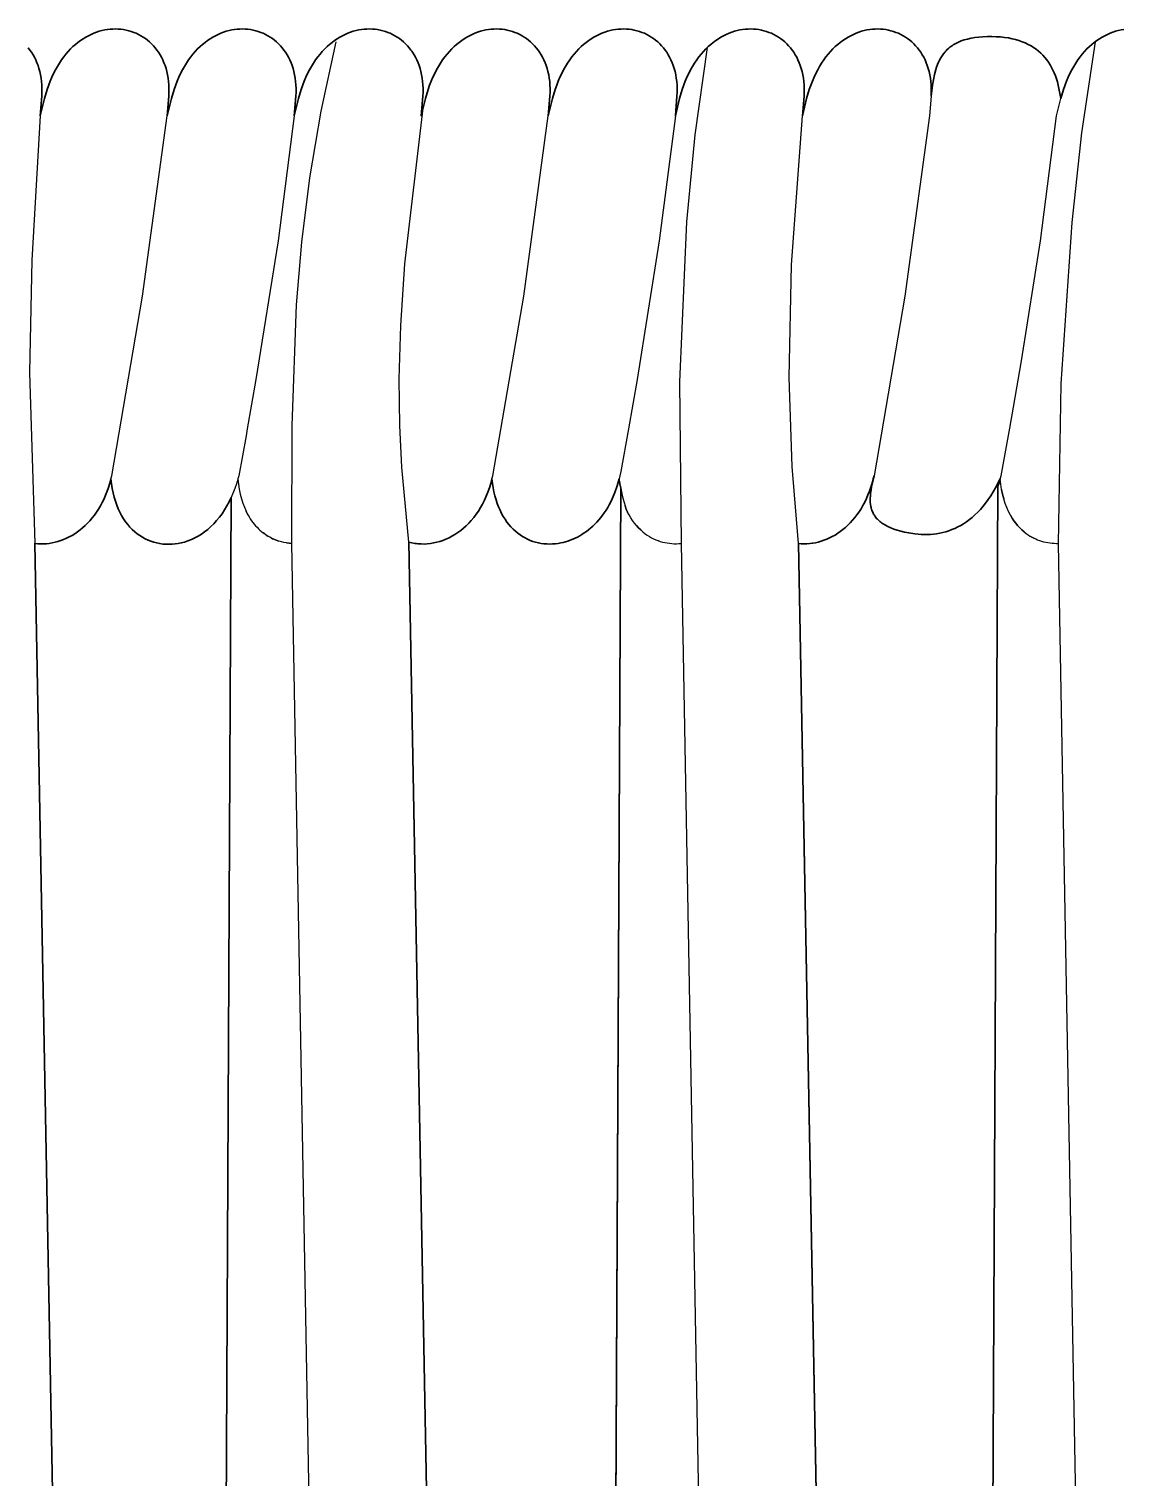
# Model space of a CAD drawing. Header units: millimetres. Extents: x 0 to 1881, y -1115 to 723.
# Drawn here: x 320.3 to 373.9, y 622.5 to 693.5 of the extents above; entities that cross this region are included whole.
import ezdxf

# ---------------------------------------------------------------- set-up
doc = ezdxf.new("R2010")
doc.units = ezdxf.units.MM
doc.layers.add('Blocks', color=7, linetype='Continuous')
doc.layers.add('Blocks$Inner', color=7, linetype='Continuous', lineweight=25, true_color=0x007f00)
doc.layers.add('Blocks$Outline', color=7, linetype='Continuous', lineweight=35, true_color=0xff3f3f)

# ---------------------------------------------------------------- blocks, each defined once
blk = doc.blocks.new('PK4 Lounge Chair Front')
at = {"layer": 'Blocks$Inner'}
blk.add_line((349.287, 671.006), (347.854, 377.862), dxfattribs=at)
for points in [[(320.809, 689.268), (320.888, 690.244), (320.896, 690.43), (320.897, 690.611), (320.89, 690.787), (320.876, 690.958), (320.855, 691.124), (320.826, 691.285), (320.792, 691.441), (320.751, 691.592), (320.704, 691.738), (320.651, 691.879), (320.592, 692.014), (320.528, 692.144), (320.459, 692.268), (320.384, 692.387), (320.305, 692.5), (320.221, 692.608)], [(320.548, 668.295), (320.688, 668.281), (320.829, 668.274), (320.971, 668.275), (321.113, 668.283), (321.255, 668.299), (321.398, 668.322), (321.54, 668.352), (321.682, 668.39), (321.823, 668.435), (321.962, 668.488), (322.101, 668.548), (322.238, 668.615), (322.373, 668.69), (322.507, 668.771), (322.637, 668.86), (322.766, 668.957), (322.892, 669.06), (323.014, 669.171), (323.134, 669.288), (323.249, 669.413), (323.362, 669.545), (323.47, 669.684), (323.574, 669.83), (323.673, 669.983), (323.768, 670.143), (323.858, 670.31), (323.942, 670.484), (324.021, 670.665), (324.094, 670.853), (324.162, 671.048), (324.223, 671.249), (324.277, 671.458), (324.322, 671.61), (325.836, 680.433), (327.041, 689.268), (327.12, 690.244), (327.128, 690.43), (327.129, 690.611), (327.122, 690.787), (327.107, 690.958), (327.086, 691.124), (327.058, 691.285), (327.024, 691.441), (326.983, 691.592), (326.936, 691.738), (326.883, 691.879), (326.824, 692.014), (326.76, 692.144), (326.691, 692.268), (326.616, 692.387), (326.536, 692.5), (326.452, 692.608), (326.364, 692.71), (326.271, 692.807), (326.174, 692.898), (326.073, 692.982), (325.969, 693.061), (325.861, 693.135), (325.75, 693.202), (325.636, 693.263), (325.519, 693.318), (325.399, 693.367), (325.278, 693.41), (325.154, 693.446), (325.028, 693.476), (324.9, 693.5), (324.771, 693.517), (324.64, 693.528), (324.508, 693.532), (324.376, 693.53), (324.243, 693.521), (324.109, 693.506), (323.975, 693.483), (323.841, 693.454), (323.707, 693.418), (323.573, 693.375), (323.44, 693.325), (323.308, 693.268), (323.176, 693.203), (323.046, 693.132), (322.917, 693.053), (322.79, 692.968), (322.665, 692.875), (322.542, 692.774), (322.42, 692.666), (322.302, 692.551), (322.186, 692.427), (322.073, 692.297), (321.963, 692.158), (321.856, 692.012), (321.753, 691.859), (321.653, 691.697), (321.558, 691.527), (321.466, 691.35), (321.379, 691.164), (321.297, 690.971), (321.146, 690.56), (321.016, 690.115), (320.809, 689.268), (320.406, 682.194), (320.293, 676.689), (320.548, 668.295), (325.964, 377.969)], [(333.273, 689.268), (333.352, 690.244), (333.36, 690.43), (333.361, 690.611), (333.354, 690.787), (333.339, 690.958), (333.318, 691.124), (333.29, 691.285), (333.256, 691.441), (333.215, 691.592), (333.168, 691.738), (333.115, 691.879), (333.056, 692.014), (332.992, 692.144), (332.923, 692.268), (332.848, 692.387), (332.769, 692.5), (332.684, 692.608), (332.596, 692.71), (332.503, 692.807), (332.406, 692.898), (332.305, 692.982), (332.201, 693.061), (332.093, 693.135), (331.982, 693.202), (331.868, 693.263), (331.751, 693.318), (331.631, 693.367), (331.509, 693.41), (331.385, 693.446), (331.26, 693.476), (331.132, 693.5), (331.003, 693.517), (330.872, 693.528), (330.74, 693.532), (330.608, 693.53), (330.474, 693.521), (330.341, 693.506), (330.207, 693.483), (330.073, 693.454), (329.939, 693.418), (329.805, 693.375), (329.672, 693.325), (329.539, 693.268), (329.408, 693.203), (329.278, 693.132), (329.149, 693.053), (329.022, 692.968), (328.897, 692.875), (328.774, 692.774), (328.652, 692.666), (328.534, 692.551), (328.418, 692.427), (328.305, 692.297), (328.195, 692.158), (328.088, 692.012), (327.985, 691.859), (327.885, 691.697), (327.79, 691.527), (327.698, 691.35), (327.611, 691.164), (327.528, 690.971), (327.378, 690.56), (327.248, 690.115), (327.041, 689.268)], [(343.018, 671.61), (344.531, 680.433), (345.737, 689.268), (345.816, 690.244), (345.824, 690.43), (345.825, 690.611), (345.817, 690.787), (345.803, 690.958), (345.782, 691.124), (345.754, 691.285), (345.72, 691.441), (345.679, 691.592), (345.632, 691.738), (345.579, 691.879), (345.52, 692.014), (345.456, 692.144), (345.386, 692.268), (345.312, 692.387), (345.232, 692.5), (345.148, 692.608), (345.06, 692.71), (344.967, 692.807), (344.87, 692.898), (344.769, 692.982), (344.664, 693.061), (344.557, 693.135), (344.446, 693.202), (344.332, 693.263), (344.215, 693.318), (344.095, 693.367), (343.973, 693.41), (343.849, 693.446), (343.723, 693.476), (343.596, 693.5), (343.466, 693.517), (343.336, 693.528), (343.204, 693.532), (343.072, 693.53), (342.938, 693.521), (342.805, 693.506), (342.67, 693.483), (342.536, 693.454), (342.403, 693.418), (342.269, 693.375), (342.136, 693.325), (342.003, 693.268), (341.872, 693.203), (341.742, 693.132), (341.613, 693.053), (341.486, 692.968), (341.361, 692.875), (341.237, 692.774), (341.116, 692.666), (340.998, 692.551), (340.882, 692.427), (340.769, 692.297), (340.659, 692.158), (340.552, 692.012), (340.449, 691.859), (340.349, 691.697), (340.254, 691.527), (340.162, 691.35), (340.075, 691.164), (339.992, 690.971), (339.914, 690.769), (339.841, 690.56), (339.711, 690.115), (339.505, 689.268), (339.584, 690.244), (339.592, 690.43), (339.593, 690.611), (339.586, 690.787), (339.572, 690.958), (339.55, 691.124), (339.522, 691.285), (339.488, 691.441), (339.447, 691.592), (339.4, 691.738), (339.347, 691.879), (339.288, 692.014), (339.224, 692.144), (339.155, 692.268), (339.08, 692.387), (339.041, 692.444), (339, 692.5), (338.916, 692.608), (338.828, 692.71), (338.735, 692.807), (338.638, 692.898), (338.537, 692.982), (338.433, 693.061), (338.325, 693.135), (338.214, 693.202), (338.1, 693.263), (337.983, 693.318), (337.863, 693.367), (337.742, 693.41), (337.618, 693.446), (337.492, 693.476), (337.364, 693.5), (337.235, 693.517), (337.104, 693.528), (336.972, 693.532), (336.84, 693.53), (336.706, 693.521), (336.573, 693.506), (336.439, 693.483), (336.304, 693.454), (336.17, 693.418), (336.037, 693.375), (335.904, 693.325), (335.772, 693.268), (335.64, 693.203), (335.51, 693.132), (335.381, 693.053), (335.254, 692.968), (335.129, 692.875), (335.006, 692.774), (334.885, 692.666), (334.766, 692.551), (334.65, 692.427), (334.537, 692.297), (334.427, 692.158), (334.32, 692.012), (334.217, 691.859), (334.117, 691.697), (334.022, 691.527), (333.93, 691.35), (333.843, 691.164), (333.76, 690.971), (333.61, 690.56), (333.479, 690.115), (333.273, 689.268), (332.483, 683.132), (331.392, 676.335), (330.972, 673.921), (330.91, 673.569), (330.554, 671.61), (330.509, 671.458), (330.539, 671.2), (330.579, 670.953), (330.627, 670.716), (330.685, 670.489), (330.751, 670.274), (330.826, 670.07), (330.91, 669.877), (330.955, 669.786), (331.002, 669.697), (330.91, 669.877)], [(351.969, 689.268), (351.179, 683.134), (350.088, 676.335), (349.668, 673.922), (349.668, 673.921), (349.291, 671.833), (349.25, 671.61), (349.205, 671.458), (349.111, 671.114), (348.998, 670.789), (348.87, 670.483), (348.8, 670.338), (348.726, 670.197), (348.649, 670.061), (348.568, 669.93), (348.484, 669.803), (348.397, 669.682), (348.307, 669.565), (348.214, 669.454), (348.119, 669.347), (348.021, 669.245), (347.921, 669.148), (347.818, 669.056), (347.713, 668.969), (347.607, 668.888), (347.498, 668.811), (347.388, 668.739), (347.276, 668.672), (347.163, 668.61), (347.048, 668.553), (346.933, 668.501), (346.816, 668.455), (346.699, 668.413), (346.581, 668.377), (346.462, 668.345), (346.343, 668.319), (346.224, 668.298), (346.083, 668.28), (345.942, 668.269), (345.801, 668.265), (345.661, 668.269), (345.522, 668.28), (345.384, 668.298), (345.248, 668.324), (345.113, 668.357), (344.98, 668.398), (344.849, 668.446), (344.72, 668.502), (344.594, 668.565), (344.471, 668.636), (344.351, 668.715), (344.234, 668.801), (344.12, 668.895), (344.011, 668.996), (343.905, 669.105), (343.804, 669.222), (343.706, 669.347), (343.614, 669.479), (343.527, 669.62), (343.444, 669.768), (343.367, 669.924), (343.296, 670.088), (343.23, 670.259), (343.171, 670.439), (343.118, 670.627), (343.071, 670.823), (343.031, 671.026), (342.999, 671.238), (342.973, 671.458), (343.018, 671.61), (344.531, 680.433), (345.737, 689.268), (345.943, 690.115), (346.073, 690.56), (346.146, 690.769), (346.224, 690.971), (346.307, 691.164), (346.394, 691.35), (346.486, 691.527), (346.581, 691.697), (346.681, 691.859), (346.784, 692.012), (346.891, 692.158), (347.001, 692.297), (347.114, 692.427), (347.23, 692.551), (347.348, 692.666), (347.469, 692.774), (347.593, 692.875), (347.718, 692.968), (347.845, 693.053), (347.974, 693.132), (348.104, 693.203), (348.235, 693.268), (348.368, 693.325), (348.501, 693.375), (348.634, 693.418), (348.768, 693.454), (348.903, 693.483), (349.036, 693.506), (349.17, 693.521), (349.304, 693.53), (349.436, 693.532), (349.568, 693.528), (349.699, 693.517), (349.828, 693.5), (349.955, 693.476), (350.081, 693.446), (350.205, 693.41), (350.327, 693.367), (350.447, 693.318), (350.564, 693.263), (350.678, 693.202), (350.789, 693.135), (350.897, 693.061), (351.001, 692.982), (351.102, 692.898), (351.199, 692.807), (351.291, 692.71), (351.38, 692.608), (351.464, 692.5), (351.544, 692.387), (351.618, 692.268), (351.688, 692.144), (351.752, 692.014), (351.811, 691.879), (351.864, 691.738), (351.911, 691.592), (351.952, 691.441), (351.986, 691.285), (352.014, 691.124), (352.035, 690.958), (352.049, 690.787), (352.056, 690.611), (352.056, 690.43), (352.048, 690.244), (351.969, 689.268), (352.175, 690.115), (352.305, 690.56), (352.456, 690.971), (352.539, 691.164), (352.626, 691.35), (352.717, 691.527), (352.813, 691.697), (352.913, 691.859), (353.016, 692.012), (353.123, 692.158), (353.233, 692.297), (353.346, 692.427), (353.462, 692.551), (353.58, 692.666), (353.701, 692.774), (353.825, 692.875), (353.95, 692.968), (354.077, 693.053), (354.206, 693.132), (354.336, 693.203), (354.467, 693.268), (354.6, 693.325), (354.733, 693.375), (354.866, 693.418), (355, 693.454), (355.134, 693.483), (355.268, 693.506), (355.402, 693.521), (355.536, 693.53), (355.668, 693.532), (355.8, 693.528), (355.93, 693.517), (356.06, 693.5), (356.187, 693.476), (356.313, 693.446), (356.437, 693.41), (356.559, 693.367), (356.679, 693.318), (356.795, 693.263), (356.909, 693.202), (357.02, 693.135), (357.128, 693.061), (357.233, 692.982), (357.334, 692.898), (357.431, 692.807), (357.523, 692.71), (357.612, 692.608), (357.696, 692.5), (357.776, 692.387), (357.85, 692.268), (357.92, 692.144), (357.984, 692.014), (358.043, 691.879), (358.096, 691.738), (358.143, 691.592), (358.184, 691.441), (358.218, 691.285), (358.246, 691.124), (358.267, 690.958), (358.281, 690.787), (358.288, 690.611), (358.288, 690.43), (358.28, 690.244), (358.201, 689.268)], [(363.418, 377.862), (358.002, 668.285), (357.706, 672.065), (357.549, 676.431), (357.667, 681.97), (358.201, 689.268), (358.407, 690.115), (358.537, 690.56), (358.688, 690.971), (358.771, 691.165), (358.858, 691.35), (358.949, 691.527), (359.045, 691.697), (359.145, 691.859), (359.248, 692.012), (359.354, 692.159), (359.465, 692.297), (359.578, 692.427), (359.694, 692.551), (359.812, 692.666), (359.933, 692.774), (360.056, 692.875), (360.182, 692.968), (360.309, 693.053), (360.438, 693.132), (360.568, 693.203), (360.699, 693.267), (360.831, 693.325), (360.965, 693.375), (361.098, 693.418), (361.232, 693.454), (361.366, 693.483), (361.5, 693.505), (361.634, 693.521), (361.768, 693.53), (361.9, 693.532), (362.032, 693.528), (362.162, 693.517), (362.292, 693.5), (362.419, 693.476), (362.545, 693.446), (362.669, 693.41), (362.791, 693.367), (362.91, 693.318), (363.027, 693.263), (363.141, 693.202), (363.252, 693.135), (363.36, 693.062), (363.465, 692.983), (363.566, 692.898), (363.662, 692.807), (363.755, 692.71), (363.844, 692.608), (363.928, 692.5), (364.008, 692.387), (364.082, 692.268), (364.152, 692.144), (364.216, 692.014), (364.275, 691.878), (364.328, 691.738), (364.375, 691.592), (364.416, 691.441), (364.45, 691.285), (364.478, 691.124), (364.499, 690.958), (364.513, 690.787), (364.52, 690.611), (364.52, 690.43), (364.512, 690.244), (364.581, 690.779), (364.624, 691.041), (364.677, 691.297), (364.743, 691.545), (364.783, 691.665), (364.826, 691.783), (364.874, 691.897), (364.928, 692.009), (364.988, 692.116), (365.053, 692.22), (365.125, 692.32), (365.205, 692.416), (365.247, 692.462), (365.291, 692.507), (365.386, 692.593), (365.436, 692.634), (365.488, 692.674), (365.543, 692.712), (365.599, 692.75), (365.658, 692.785), (365.72, 692.82), (365.849, 692.884), (365.989, 692.943), (366.139, 692.994), (366.299, 693.04), (366.471, 693.079), (366.654, 693.11), (366.848, 693.134), (367.056, 693.151), (367.276, 693.16), (367.498, 693.16), (367.712, 693.154), (367.917, 693.14), (368.114, 693.118), (368.304, 693.09), (368.485, 693.055), (368.658, 693.012), (368.824, 692.963), (368.983, 692.908), (369.134, 692.846), (369.278, 692.777), (369.414, 692.703), (369.544, 692.622), (369.667, 692.536), (369.783, 692.443), (369.893, 692.345), (369.996, 692.242), (370.093, 692.133), (370.185, 692.018), (370.269, 691.899), (370.349, 691.775), (370.422, 691.645), (370.49, 691.511), (370.552, 691.373), (370.609, 691.23), (370.661, 691.082), (370.708, 690.931), (370.75, 690.775), (370.819, 690.453), (370.871, 690.115), (371.001, 690.56), (371.152, 690.971), (371.235, 691.164), (371.322, 691.35), (371.413, 691.527), (371.509, 691.697), (371.608, 691.859), (371.712, 692.012), (371.818, 692.158), (371.928, 692.297), (372.041, 692.427), (372.157, 692.551), (372.276, 692.666), (372.397, 692.774), (372.52, 692.875), (372.646, 692.968), (372.773, 693.053), (372.902, 693.132), (373.032, 693.203), (373.163, 693.268), (373.295, 693.325), (373.429, 693.375), (373.562, 693.418), (373.696, 693.454), (373.83, 693.483), (373.964, 693.506)], [(332.898, 668.322), (333.027, 668.306), (333.157, 668.294), (333.166, 674.077), (333.388, 680.008), (333.647, 683.075), (334.04, 686.235), (334.593, 689.507), (335.334, 692.908)], [(353.591, 377.389), (354.44, 548.194), (352.264, 668.293), (352.183, 676.229), (352.534, 684.064), (352.939, 688.341), (353.547, 692.625)], [(370.766, 668.283), (370.899, 676.132), (371.426, 684.039), (371.91, 688.433), (372.581, 692.908)], [(364.512, 690.244), (364.432, 689.268), (363.227, 680.433), (361.714, 671.61), (361.613, 671.166), (361.572, 670.946), (361.542, 670.73), (361.533, 670.624), (361.527, 670.519), (361.527, 670.415), (361.531, 670.313), (361.541, 670.212), (361.557, 670.114), (361.568, 670.065), (361.574, 670.041), (361.574, 670.039), (361.575, 670.038), (361.575, 670.037), (361.575, 670.035), (361.576, 670.033), (361.576, 670.032), (361.577, 670.03), (361.577, 670.027), (361.578, 670.024), (361.579, 670.022)], [(368.401, 669.681), (368.483, 669.543), (368.57, 669.412), (368.662, 669.289), (368.759, 669.173), (368.662, 669.289), (368.57, 669.412), (368.483, 669.543), (368.401, 669.681), (368.307, 669.863), (368.222, 670.057), (368.146, 670.263), (368.078, 670.48), (368.02, 670.708), (367.971, 670.948), (367.931, 671.198), (367.901, 671.458), (367.946, 671.61), (368.37, 673.956), (368.552, 674.988), (368.94, 677.255), (369.874, 683.133), (370.664, 689.268), (370.871, 690.115)], [(344.312, 378.152), (338.894, 668.359), (338.557, 672.034), (338.452, 674.077), (338.424, 676.367), (338.499, 678.986), (338.701, 682.016), (339.593, 689.64)], [(350.088, 676.335), (349.669, 673.923), (349.668, 673.921), (349.668, 673.922), (349.668, 673.922), (349.668, 673.922), (349.668, 673.922), (349.668, 673.922), (349.668, 673.921), (349.668, 673.922), (349.668, 673.922), (349.668, 673.921), (349.668, 673.921), (349.668, 673.921), (349.668, 673.921), (349.668, 673.921), (349.668, 673.921), (349.668, 673.921), (349.668, 673.921), (349.668, 673.921), (349.668, 673.921), (349.668, 673.922), (349.668, 673.922), (349.669, 673.922), (349.669, 673.923), (349.669, 673.924), (349.669, 673.924), (349.669, 673.924), (349.669, 673.923), (349.669, 673.923), (349.668, 673.923), (349.668, 673.923), (349.668, 673.923), (349.668, 673.923), (349.668, 673.923), (349.668, 673.923), (349.668, 673.923), (349.668, 673.923)], [(324.277, 671.458), (324.305, 671.221), (324.341, 670.993), (324.386, 670.775), (324.438, 670.566), (324.498, 670.366), (324.565, 670.176), (324.639, 669.994), (324.72, 669.822), (324.807, 669.659), (324.9, 669.505), (324.999, 669.36), (325.103, 669.224), (325.213, 669.097), (325.327, 668.979), (325.447, 668.87), (325.57, 668.77), (325.697, 668.679), (325.828, 668.597), (325.963, 668.524), (326.1, 668.459), (326.241, 668.404), (326.384, 668.357), (326.529, 668.318), (326.676, 668.289), (326.824, 668.268), (326.974, 668.256), (327.125, 668.253), (327.277, 668.258), (327.429, 668.271), (327.581, 668.294), (327.733, 668.324), (327.885, 668.364), (328.057, 668.419), (328.227, 668.486), (328.395, 668.564), (328.559, 668.653), (328.721, 668.753), (328.879, 668.865), (329.033, 668.987), (329.183, 669.12), (329.327, 669.263), (329.467, 669.417), (329.602, 669.581), (329.73, 669.756), (329.853, 669.94), (329.968, 670.135), (330.077, 670.339), (330.179, 670.553)], [(330.509, 671.458), (330.477, 671.335), (330.441, 671.216), (330.361, 670.987), (330.179, 670.553), (328.748, 377.497)], [(338.894, 668.359), (339.042, 668.323), (339.191, 668.296), (339.266, 668.286), (339.342, 668.278), (339.494, 668.269), (339.647, 668.268), (339.8, 668.276), (339.954, 668.293), (340.108, 668.319), (340.261, 668.353), (340.414, 668.396), (340.565, 668.447), (340.716, 668.507), (340.865, 668.576), (341.011, 668.653), (341.156, 668.739), (341.298, 668.833), (341.438, 668.935), (341.574, 669.046), (341.706, 669.165), (341.835, 669.292), (341.96, 669.428), (342.08, 669.572), (342.196, 669.724), (342.307, 669.884), (342.412, 670.053), (342.511, 670.229), (342.605, 670.414), (342.693, 670.607), (342.773, 670.808), (342.847, 671.016), (342.914, 671.233), (342.973, 671.458)], [(349.205, 671.458), (349.212, 671.398), (349.221, 671.34), (349.242, 671.228), (349.287, 671.006), (349.36, 670.642), (349.403, 670.467), (349.451, 670.299), (349.504, 670.137), (349.563, 669.982), (349.628, 669.835)], [(361.714, 671.61), (361.669, 671.458), (361.615, 671.252), (361.555, 671.053), (361.489, 670.861), (361.417, 670.675), (361.339, 670.497), (361.257, 670.324), (361.169, 670.159), (361.076, 670), (360.978, 669.849), (360.876, 669.704), (360.77, 669.565), (360.66, 669.434), (360.547, 669.31), (360.429, 669.192), (360.309, 669.082), (360.186, 668.978), (360.06, 668.882), (359.931, 668.792), (359.8, 668.709), (359.668, 668.634), (359.533, 668.565), (359.397, 668.504), (359.259, 668.45), (359.121, 668.403), (358.981, 668.363), (358.841, 668.33), (358.701, 668.305), (358.56, 668.286), (358.42, 668.275), (358.28, 668.271), (358.14, 668.275), (358.002, 668.285)], [(361.576, 670.031), (361.577, 670.028), (361.578, 670.025), (361.579, 670.022), (361.579, 670.02), (361.58, 670.018), (361.587, 669.993), (361.594, 669.969), (361.602, 669.946), (361.61, 669.922), (361.627, 669.876), (361.647, 669.83), (361.668, 669.785), (361.692, 669.74), (361.717, 669.696), (361.745, 669.653), (361.775, 669.61), (361.808, 669.568), (361.842, 669.527), (361.879, 669.486), (361.919, 669.446), (361.961, 669.407), (362.005, 669.369), (362.053, 669.332), (362.103, 669.295), (362.155, 669.259), (362.269, 669.19), (362.394, 669.124), (362.532, 669.062), (362.682, 669.004), (362.845, 668.95), (363.022, 668.9), (363.213, 668.854), (363.418, 668.812), (363.721, 668.766), (363.873, 668.75), (364.025, 668.74), (364.177, 668.734), (364.329, 668.735), (364.481, 668.742), (364.632, 668.755), (364.783, 668.774), (364.934, 668.799), (365.084, 668.832), (365.233, 668.871), (365.382, 668.918), (365.529, 668.972), (365.676, 669.033), (365.821, 669.103), (365.966, 669.18), (366.108, 669.266), (366.249, 669.361), (366.389, 669.464), (366.527, 669.576), (366.663, 669.697), (366.798, 669.827), (366.93, 669.967), (367.06, 670.117), (367.187, 670.277), (367.313, 670.447), (367.436, 670.627), (367.674, 671.02), (367.901, 671.458), (367.876, 671.365), (367.848, 671.275), (367.79, 671.098), (366.356, 377.755)], [(367.971, 670.948), (368.02, 670.708), (368.078, 670.48)], [(350.062, 669.175), (349.964, 669.294), (349.871, 669.42), (349.782, 669.554), (349.698, 669.697), (349.628, 669.835), (349.563, 669.982), (349.504, 670.137)], [(331.002, 669.697), (331.059, 669.598), (331.118, 669.504), (331.18, 669.413), (331.243, 669.326), (331.309, 669.243), (331.377, 669.164), (331.447, 669.088), (331.519, 669.015), (331.592, 668.946), (331.668, 668.881), (331.745, 668.819), (331.823, 668.76), (331.904, 668.705), (331.985, 668.652), (331.904, 668.704), (331.824, 668.76), (331.745, 668.819)], [(331.18, 669.413), (331.243, 669.326), (331.309, 669.243), (331.377, 669.164), (331.447, 669.088)], [(350.38, 668.863), (350.27, 668.96), (350.164, 669.064), (350.062, 669.175), (350.164, 669.064), (350.27, 668.96), (350.38, 668.863), (350.493, 668.773), (350.592, 668.702), (350.693, 668.637), (350.796, 668.578), (350.901, 668.525), (351.008, 668.477), (351.116, 668.434), (351.227, 668.397), (351.338, 668.366), (351.451, 668.339), (351.565, 668.318)], [(368.759, 669.173), (368.859, 669.064), (368.963, 668.963), (369.071, 668.868), (368.963, 668.963), (368.859, 669.064)], [(332.152, 668.557), (332.211, 668.527), (332.271, 668.5), (332.393, 668.45), (332.516, 668.408), (332.393, 668.45), (332.271, 668.499), (332.152, 668.557), (332.068, 668.603), (331.985, 668.652)], [(334.485, 376.6), (335.334, 548.194), (333.157, 668.294), (333.027, 668.306), (332.898, 668.323), (332.769, 668.345), (332.642, 668.373), (332.516, 668.408)], [(350.901, 668.525), (351.008, 668.477), (351.117, 668.434), (351.227, 668.397), (351.338, 668.366), (351.451, 668.339), (351.565, 668.318), (351.68, 668.302), (351.795, 668.29), (351.912, 668.284), (352.029, 668.282), (352.146, 668.285), (352.264, 668.293)], [(369.071, 668.868), (369.182, 668.779), (369.27, 668.715), (369.361, 668.655), (369.454, 668.6), (369.548, 668.55), (369.454, 668.601), (369.361, 668.655)], [(372.093, 377.197), (372.943, 548.194), (370.766, 668.283), (370.66, 668.283), (370.555, 668.287), (370.451, 668.295), (370.347, 668.307), (370.243, 668.323), (370.141, 668.342), (370.039, 668.366), (369.938, 668.394), (369.839, 668.427), (369.74, 668.463), (369.643, 668.505), (369.548, 668.55)]]:
    blk.add_lwpolyline(points, dxfattribs=at)
at = {"layer": 'Blocks$Outline'}
for points in [[(320.809, 689.268), (320.888, 690.244), (320.896, 690.43), (320.897, 690.611), (320.89, 690.787), (320.876, 690.958), (320.855, 691.124), (320.826, 691.285), (320.792, 691.441), (320.751, 691.592), (320.704, 691.738), (320.651, 691.879), (320.592, 692.014), (320.528, 692.144), (320.459, 692.268), (320.384, 692.387), (320.305, 692.5), (320.221, 692.608)], [(327.041, 689.268), (327.12, 690.244), (327.128, 690.43), (327.129, 690.611), (327.122, 690.787), (327.107, 690.958), (327.086, 691.124), (327.058, 691.285), (327.024, 691.441), (326.983, 691.592), (326.936, 691.738), (326.883, 691.879), (326.824, 692.014), (326.76, 692.144), (326.691, 692.268), (326.616, 692.387), (326.536, 692.5), (326.452, 692.608), (326.364, 692.71), (326.271, 692.807), (326.174, 692.898), (326.073, 692.982), (325.969, 693.061), (325.861, 693.135), (325.75, 693.202), (325.636, 693.263), (325.519, 693.318), (325.399, 693.367), (325.278, 693.41), (325.154, 693.446), (325.028, 693.476), (324.9, 693.5), (324.771, 693.517), (324.64, 693.528), (324.508, 693.532), (324.376, 693.53), (324.243, 693.521), (324.109, 693.506), (323.975, 693.483), (323.841, 693.454), (323.707, 693.418), (323.573, 693.375), (323.44, 693.325), (323.308, 693.268), (323.176, 693.203), (323.046, 693.132), (322.917, 693.053), (322.79, 692.968), (322.665, 692.875), (322.542, 692.774), (322.42, 692.666), (322.302, 692.551), (322.186, 692.427), (322.073, 692.297), (321.963, 692.158), (321.856, 692.012), (321.753, 691.859), (321.653, 691.697), (321.558, 691.527), (321.466, 691.35), (321.379, 691.164), (321.297, 690.971), (321.146, 690.56), (321.016, 690.115), (320.809, 689.268)], [(333.273, 689.268), (333.352, 690.244), (333.36, 690.43), (333.361, 690.611), (333.354, 690.787), (333.339, 690.958), (333.318, 691.124), (333.29, 691.285), (333.256, 691.441), (333.215, 691.592), (333.168, 691.738), (333.115, 691.879), (333.056, 692.014), (332.992, 692.144), (332.923, 692.268), (332.848, 692.387), (332.769, 692.5), (332.684, 692.608), (332.596, 692.71), (332.503, 692.807), (332.406, 692.898), (332.305, 692.982), (332.201, 693.061), (332.093, 693.135), (331.982, 693.202), (331.868, 693.263), (331.751, 693.318), (331.631, 693.367), (331.509, 693.41), (331.385, 693.446), (331.26, 693.476), (331.132, 693.5), (331.003, 693.517), (330.872, 693.528), (330.74, 693.532), (330.608, 693.53), (330.474, 693.521), (330.341, 693.506), (330.207, 693.483), (330.073, 693.454), (329.939, 693.418), (329.805, 693.375), (329.672, 693.325), (329.539, 693.268), (329.408, 693.203), (329.278, 693.132), (329.149, 693.053), (329.022, 692.968), (328.897, 692.875), (328.774, 692.774), (328.652, 692.666), (328.534, 692.551), (328.418, 692.427), (328.305, 692.297), (328.195, 692.158), (328.088, 692.012), (327.985, 691.859), (327.885, 691.697), (327.79, 691.527), (327.698, 691.35), (327.611, 691.164), (327.528, 690.971), (327.378, 690.56), (327.248, 690.115), (327.041, 689.268)], [(345.737, 689.268), (345.816, 690.244), (345.824, 690.43), (345.825, 690.611), (345.817, 690.787), (345.803, 690.958), (345.782, 691.124), (345.754, 691.285), (345.72, 691.441), (345.679, 691.592), (345.632, 691.738), (345.579, 691.879), (345.52, 692.014), (345.456, 692.144), (345.386, 692.268), (345.312, 692.387), (345.232, 692.5), (345.148, 692.608), (345.06, 692.71), (344.967, 692.807), (344.87, 692.898), (344.769, 692.982), (344.664, 693.061), (344.557, 693.135), (344.446, 693.202), (344.332, 693.263), (344.215, 693.318), (344.095, 693.367), (343.973, 693.41), (343.849, 693.446), (343.723, 693.476), (343.596, 693.5), (343.466, 693.517), (343.336, 693.528), (343.204, 693.532), (343.072, 693.53), (342.938, 693.521), (342.805, 693.506), (342.67, 693.483), (342.536, 693.454), (342.403, 693.418), (342.269, 693.375), (342.136, 693.325), (342.003, 693.268), (341.872, 693.203), (341.742, 693.132), (341.613, 693.053), (341.486, 692.968), (341.361, 692.875), (341.237, 692.774), (341.116, 692.666), (340.998, 692.551), (340.882, 692.427), (340.769, 692.297), (340.659, 692.158), (340.552, 692.012), (340.449, 691.859), (340.349, 691.697), (340.254, 691.527), (340.162, 691.35), (340.075, 691.164), (339.992, 690.971), (339.914, 690.769), (339.841, 690.56), (339.711, 690.115), (339.505, 689.268), (339.584, 690.244), (339.592, 690.43), (339.593, 690.611), (339.586, 690.787), (339.572, 690.958), (339.55, 691.124), (339.522, 691.285), (339.488, 691.441), (339.447, 691.592), (339.4, 691.738), (339.347, 691.879), (339.288, 692.014), (339.224, 692.144), (339.155, 692.268), (339.08, 692.387), (339.041, 692.444), (339, 692.5), (338.916, 692.608), (338.828, 692.71), (338.735, 692.807), (338.638, 692.898), (338.537, 692.982), (338.433, 693.061), (338.325, 693.135), (338.214, 693.202), (338.1, 693.263), (337.983, 693.318), (337.863, 693.367), (337.742, 693.41), (337.618, 693.446), (337.492, 693.476), (337.364, 693.5), (337.235, 693.517), (337.104, 693.528), (336.972, 693.532), (336.84, 693.53), (336.706, 693.521), (336.573, 693.506), (336.439, 693.483), (336.304, 693.454), (336.17, 693.418), (336.037, 693.375), (335.904, 693.325), (335.772, 693.268), (335.64, 693.203), (335.51, 693.132), (335.381, 693.053), (335.254, 692.968), (335.129, 692.875), (335.006, 692.774), (334.885, 692.666), (334.766, 692.551), (334.65, 692.427), (334.537, 692.297), (334.427, 692.158), (334.32, 692.012), (334.217, 691.859), (334.117, 691.697), (334.022, 691.527), (333.93, 691.35), (333.843, 691.164), (333.76, 690.971), (333.61, 690.56), (333.479, 690.115), (333.273, 689.268)], [(358.201, 689.268), (358.28, 690.244), (358.288, 690.43), (358.288, 690.611), (358.281, 690.787), (358.267, 690.958), (358.246, 691.124), (358.218, 691.285), (358.184, 691.441), (358.143, 691.592), (358.096, 691.738), (358.043, 691.879), (357.984, 692.014), (357.92, 692.144), (357.85, 692.268), (357.776, 692.387), (357.696, 692.5), (357.612, 692.608), (357.523, 692.71), (357.431, 692.807), (357.334, 692.898), (357.233, 692.982), (357.128, 693.061), (357.02, 693.135), (356.909, 693.202), (356.795, 693.263), (356.679, 693.318), (356.559, 693.367), (356.437, 693.41), (356.313, 693.446), (356.187, 693.476), (356.06, 693.5), (355.93, 693.517), (355.8, 693.528), (355.668, 693.532), (355.536, 693.53), (355.402, 693.521), (355.268, 693.506), (355.134, 693.483), (355, 693.454), (354.866, 693.418), (354.733, 693.375), (354.6, 693.325), (354.467, 693.268), (354.336, 693.203), (354.206, 693.132), (354.077, 693.053), (353.95, 692.968), (353.825, 692.875), (353.701, 692.774), (353.58, 692.666), (353.462, 692.551), (353.346, 692.427), (353.233, 692.297), (353.123, 692.158), (353.016, 692.012), (352.913, 691.859), (352.813, 691.697), (352.717, 691.527), (352.626, 691.35), (352.539, 691.164), (352.456, 690.971), (352.305, 690.56), (352.175, 690.115), (351.969, 689.268), (352.048, 690.244), (352.056, 690.43), (352.056, 690.611), (352.049, 690.787), (352.035, 690.958), (352.014, 691.124), (351.986, 691.285), (351.952, 691.441), (351.911, 691.592), (351.864, 691.738), (351.811, 691.879), (351.752, 692.014), (351.688, 692.144), (351.618, 692.268), (351.544, 692.387), (351.464, 692.5), (351.38, 692.608), (351.291, 692.71), (351.199, 692.807), (351.102, 692.898), (351.001, 692.982), (350.897, 693.061), (350.789, 693.135), (350.678, 693.202), (350.564, 693.263), (350.447, 693.318), (350.327, 693.367), (350.205, 693.41), (350.081, 693.446), (349.955, 693.476), (349.828, 693.5), (349.699, 693.517), (349.568, 693.528), (349.436, 693.532), (349.304, 693.53), (349.17, 693.521), (349.036, 693.506), (348.903, 693.483), (348.768, 693.454), (348.634, 693.418), (348.501, 693.375), (348.368, 693.325), (348.235, 693.268), (348.104, 693.203), (347.974, 693.132), (347.845, 693.053), (347.718, 692.968), (347.593, 692.875), (347.469, 692.774), (347.348, 692.666), (347.23, 692.551), (347.114, 692.427), (347.001, 692.297), (346.891, 692.158), (346.784, 692.012), (346.681, 691.859), (346.581, 691.697), (346.486, 691.527), (346.394, 691.35), (346.307, 691.164), (346.224, 690.971), (346.146, 690.769), (346.073, 690.56), (345.943, 690.115), (345.737, 689.268)], [(373.964, 693.506), (373.83, 693.483), (373.696, 693.454), (373.562, 693.418), (373.429, 693.375), (373.295, 693.325), (373.163, 693.268), (373.032, 693.203), (372.902, 693.132), (372.773, 693.053), (372.646, 692.968), (372.52, 692.875), (372.397, 692.774), (372.276, 692.666), (372.157, 692.551), (372.041, 692.427), (371.928, 692.297), (371.818, 692.158), (371.712, 692.012), (371.608, 691.859), (371.509, 691.697), (371.413, 691.527), (371.322, 691.35), (371.235, 691.164), (371.152, 690.971), (371.001, 690.56), (370.871, 690.115), (370.819, 690.453), (370.75, 690.775), (370.708, 690.931), (370.661, 691.082), (370.609, 691.23), (370.552, 691.373), (370.49, 691.511), (370.422, 691.645), (370.349, 691.775), (370.269, 691.899), (370.185, 692.018), (370.093, 692.133), (369.996, 692.242), (369.893, 692.345), (369.783, 692.443), (369.667, 692.536), (369.544, 692.622), (369.414, 692.703), (369.278, 692.777), (369.134, 692.846), (368.983, 692.908), (368.824, 692.963), (368.658, 693.012), (368.485, 693.055), (368.304, 693.09), (368.114, 693.118), (367.917, 693.14), (367.712, 693.154), (367.498, 693.16), (367.276, 693.16), (367.056, 693.151), (366.848, 693.134), (366.654, 693.11), (366.471, 693.079), (366.299, 693.04), (366.139, 692.994), (365.989, 692.943), (365.849, 692.884), (365.72, 692.82), (365.658, 692.785), (365.599, 692.75), (365.543, 692.712), (365.488, 692.674), (365.436, 692.634), (365.386, 692.593), (365.291, 692.507), (365.247, 692.462), (365.205, 692.416), (365.125, 692.32), (365.053, 692.22), (364.988, 692.116), (364.928, 692.009), (364.874, 691.897), (364.826, 691.783), (364.783, 691.665), (364.743, 691.545), (364.677, 691.297), (364.624, 691.041), (364.581, 690.779), (364.512, 690.244), (364.52, 690.43), (364.52, 690.611), (364.513, 690.787), (364.499, 690.958), (364.478, 691.124), (364.45, 691.285), (364.416, 691.441), (364.375, 691.592), (364.328, 691.738), (364.275, 691.878), (364.216, 692.014), (364.152, 692.144), (364.082, 692.268), (364.008, 692.387), (363.928, 692.5), (363.844, 692.608), (363.755, 692.71), (363.662, 692.807), (363.566, 692.898), (363.465, 692.983), (363.36, 693.062), (363.252, 693.135), (363.141, 693.202), (363.027, 693.263), (362.91, 693.318), (362.791, 693.367), (362.669, 693.41), (362.545, 693.446), (362.419, 693.476), (362.292, 693.5), (362.162, 693.517), (362.032, 693.528), (361.9, 693.532), (361.768, 693.53), (361.634, 693.521), (361.5, 693.505), (361.366, 693.483), (361.232, 693.454), (361.098, 693.418), (360.965, 693.375), (360.831, 693.325), (360.699, 693.267), (360.568, 693.203), (360.438, 693.132), (360.309, 693.053), (360.182, 692.968), (360.056, 692.875), (359.933, 692.774), (359.812, 692.666), (359.694, 692.551), (359.578, 692.427), (359.465, 692.297), (359.354, 692.159), (359.248, 692.012), (359.145, 691.859), (359.045, 691.697), (358.949, 691.527), (358.858, 691.35), (358.771, 691.165), (358.688, 690.971), (358.537, 690.56), (358.407, 690.115), (358.201, 689.268)], [(325.964, 377.969), (320.548, 668.295), (320.688, 668.281), (320.829, 668.274), (320.971, 668.275), (321.113, 668.283), (321.255, 668.299), (321.398, 668.322), (321.54, 668.352), (321.682, 668.39), (321.823, 668.435), (321.962, 668.488), (322.101, 668.548), (322.238, 668.615), (322.373, 668.69), (322.507, 668.771), (322.637, 668.86), (322.766, 668.957), (322.892, 669.06), (323.014, 669.171), (323.134, 669.288), (323.249, 669.413), (323.362, 669.545), (323.47, 669.684), (323.574, 669.83), (323.673, 669.983), (323.768, 670.143), (323.858, 670.31), (323.942, 670.484), (324.021, 670.665), (324.094, 670.853), (324.162, 671.048), (324.223, 671.249), (324.277, 671.458), (324.305, 671.221), (324.341, 670.993), (324.386, 670.775), (324.438, 670.566), (324.498, 670.366), (324.565, 670.176), (324.639, 669.994), (324.72, 669.822), (324.807, 669.659), (324.9, 669.505), (324.999, 669.36), (325.103, 669.224), (325.213, 669.097), (325.327, 668.979), (325.447, 668.87), (325.57, 668.77), (325.697, 668.679), (325.828, 668.597), (325.963, 668.524), (326.1, 668.459), (326.241, 668.404), (326.384, 668.357), (326.529, 668.318), (326.676, 668.289), (326.824, 668.268), (326.974, 668.256), (327.125, 668.253), (327.277, 668.258), (327.429, 668.271), (327.581, 668.294), (327.733, 668.324), (327.885, 668.364), (328.057, 668.419), (328.227, 668.486), (328.395, 668.564), (328.559, 668.653), (328.721, 668.753), (328.879, 668.865), (329.033, 668.987), (329.183, 669.12), (329.327, 669.263), (329.467, 669.417), (329.602, 669.581), (329.73, 669.756), (329.853, 669.94), (329.968, 670.135), (330.077, 670.339), (330.179, 670.553), (328.748, 377.497)], [(344.312, 378.152), (338.894, 668.359), (339.042, 668.323), (339.191, 668.296), (339.266, 668.286), (339.342, 668.278), (339.494, 668.269), (339.647, 668.268), (339.8, 668.276), (339.954, 668.293), (340.108, 668.319), (340.261, 668.353), (340.414, 668.396), (340.565, 668.447), (340.716, 668.507), (340.865, 668.576), (341.011, 668.653), (341.156, 668.739), (341.298, 668.833), (341.438, 668.935), (341.574, 669.046), (341.706, 669.165), (341.835, 669.292), (341.96, 669.428), (342.08, 669.572), (342.196, 669.724), (342.307, 669.884), (342.412, 670.053), (342.511, 670.229), (342.605, 670.414), (342.693, 670.607), (342.773, 670.808), (342.847, 671.016), (342.914, 671.233), (342.973, 671.458), (342.999, 671.238), (343.031, 671.026), (343.071, 670.823), (343.118, 670.627), (343.171, 670.439), (343.23, 670.259), (343.296, 670.088), (343.367, 669.924), (343.444, 669.768), (343.527, 669.62), (343.614, 669.479), (343.706, 669.347), (343.804, 669.222), (343.905, 669.105), (344.011, 668.996), (344.12, 668.895), (344.234, 668.801), (344.351, 668.715), (344.471, 668.636), (344.594, 668.565), (344.72, 668.502), (344.849, 668.446), (344.98, 668.398), (345.113, 668.357), (345.248, 668.324), (345.384, 668.298), (345.522, 668.28), (345.661, 668.269), (345.801, 668.265), (345.942, 668.269), (346.083, 668.28), (346.224, 668.298), (346.343, 668.319), (346.462, 668.345), (346.581, 668.377), (346.699, 668.413), (346.816, 668.455), (346.933, 668.501), (347.048, 668.553), (347.163, 668.61), (347.276, 668.672), (347.388, 668.739), (347.498, 668.811), (347.607, 668.888), (347.713, 668.969), (347.818, 669.056), (347.921, 669.148), (348.021, 669.245), (348.119, 669.347), (348.214, 669.454), (348.307, 669.565), (348.397, 669.682), (348.484, 669.803), (348.568, 669.93), (348.649, 670.061), (348.726, 670.197), (348.8, 670.338), (348.87, 670.483), (348.998, 670.789), (349.111, 671.114), (349.205, 671.458), (349.212, 671.398), (349.221, 671.34), (349.242, 671.228), (349.287, 671.006), (347.854, 377.888)], [(361.714, 671.61), (361.669, 671.458), (361.615, 671.252), (361.555, 671.053), (361.489, 670.861), (361.417, 670.675), (361.339, 670.497), (361.257, 670.324), (361.169, 670.159), (361.076, 670), (360.978, 669.849), (360.876, 669.704), (360.77, 669.565), (360.66, 669.434), (360.547, 669.31), (360.429, 669.192), (360.309, 669.082), (360.186, 668.978), (360.06, 668.882), (359.931, 668.792), (359.8, 668.709), (359.668, 668.634), (359.533, 668.565), (359.397, 668.504), (359.259, 668.45), (359.121, 668.403), (358.981, 668.363), (358.841, 668.33), (358.701, 668.305), (358.56, 668.286), (358.42, 668.275), (358.28, 668.271), (358.14, 668.275), (358.002, 668.285)], [(361.579, 670.022), (361.578, 670.024), (361.577, 670.027), (361.577, 670.03), (361.576, 670.032), (361.576, 670.033), (361.575, 670.035), (361.575, 670.037), (361.575, 670.038), (361.574, 670.039), (361.574, 670.041), (361.568, 670.065), (361.557, 670.114), (361.541, 670.212), (361.531, 670.313), (361.527, 670.415), (361.527, 670.519), (361.533, 670.624), (361.542, 670.73), (361.572, 670.946), (361.613, 671.166), (361.714, 671.61)], [(366.356, 377.786), (367.79, 671.098), (367.848, 671.275), (367.876, 671.365), (367.901, 671.458), (367.674, 671.02), (367.436, 670.627), (367.313, 670.447), (367.187, 670.277), (367.06, 670.117), (366.93, 669.967), (366.798, 669.827), (366.663, 669.697), (366.527, 669.576), (366.389, 669.464), (366.249, 669.361), (366.108, 669.266), (365.966, 669.18), (365.821, 669.103), (365.676, 669.033), (365.529, 668.972), (365.382, 668.918), (365.233, 668.871), (365.084, 668.832), (364.934, 668.799), (364.783, 668.774), (364.632, 668.755), (364.481, 668.742), (364.329, 668.735), (364.177, 668.734), (364.025, 668.74), (363.873, 668.75), (363.721, 668.766), (363.418, 668.812), (363.213, 668.854), (363.022, 668.9), (362.845, 668.95), (362.682, 669.004), (362.532, 669.062), (362.394, 669.124), (362.269, 669.19), (362.155, 669.259), (362.103, 669.295), (362.053, 669.332), (362.005, 669.369), (361.961, 669.407), (361.919, 669.446), (361.879, 669.486), (361.842, 669.527), (361.808, 669.568), (361.775, 669.61), (361.745, 669.653), (361.717, 669.696), (361.692, 669.74), (361.668, 669.785), (361.647, 669.83), (361.627, 669.876), (361.61, 669.922), (361.602, 669.946), (361.594, 669.969), (361.587, 669.993), (361.58, 670.018), (361.579, 670.02), (361.579, 670.022)], [(358.002, 668.285), (363.416, 377.932)]]:
    blk.add_lwpolyline(points, dxfattribs=at)

msp = doc.modelspace()

# ---------------------------------------------------------------- block references
at = {"layer": 'Blocks'}
msp.add_blockref('PK4 Lounge Chair Front', (0, 0), dxfattribs=at)

doc.saveas('drawing.dxf')
